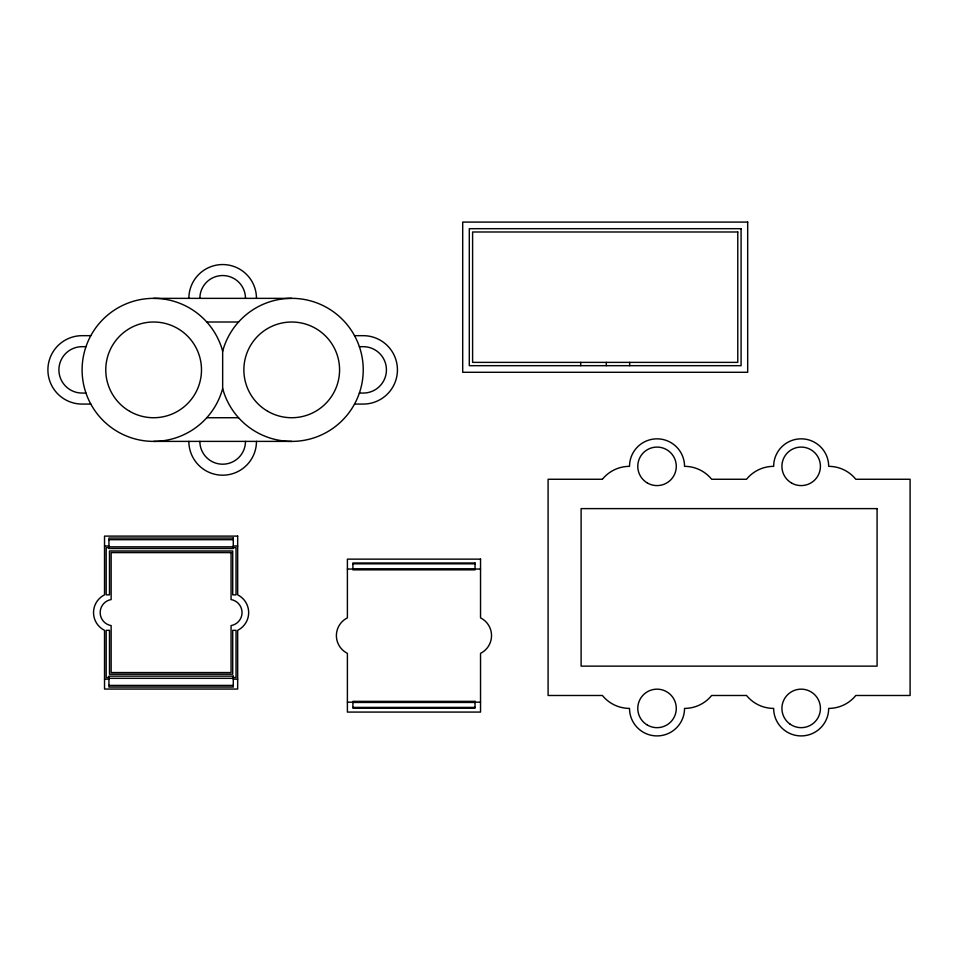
<?xml version="1.0" encoding="UTF-8"?>
<svg xmlns="http://www.w3.org/2000/svg" width="958" height="958" viewBox="0 0 958 958"><rect width="100%" height="100%" fill="white"/><g stroke="black" fill="none" stroke-linecap="round" stroke-linejoin="round"><path stroke-width="1.44" d="M153.627 298.357L291.711 298.357M206.772 322.008L238.566 322.008M90.806 335.671L82.101 335.671A34.201 34.201 0 0 0 47.9 369.872A34.201 34.201 0 0 0 82.101 404.072L90.806 404.072M354.52 335.671L363.238 335.671A34.201 34.201 0 0 1 397.438 369.872A34.201 34.201 0 0 1 363.238 404.072L354.52 404.072M85.969 346.676L82.101 346.676A23.196 23.196 0 0 0 58.905 369.872A23.196 23.196 0 0 0 82.101 393.067L85.969 393.067M359.37 346.676L363.238 346.676A23.196 23.196 0 0 1 386.433 369.872A23.196 23.196 0 0 1 363.238 393.067L359.37 393.067M206.772 417.736L238.566 417.736M153.627 441.387L291.711 441.387M108.937 539.689L233.273 539.689M104.53 546.012L108.937 546.012M233.273 546.012L237.668 546.012M108.937 546.838L233.273 546.838M108.937 547.665L106.182 547.665L106.182 594.846L109.487 594.846L109.487 550.97L232.722 550.97L232.722 594.846L236.027 594.846L236.027 547.665L233.273 547.665M352.903 563.807L475.036 563.807M352.903 568.765L475.036 568.765M347.395 569.04L352.903 569.04M475.036 569.04L480.533 569.04M108.937 677.498L106.182 677.498L106.182 630.328L109.487 630.328L109.487 674.204L232.722 674.204L232.722 630.328L236.027 630.328L236.027 677.498L233.273 677.498M108.937 678.324L233.273 678.324M104.53 679.15L108.937 679.15M233.273 679.15L237.668 679.15M108.937 685.413L233.273 685.413M347.395 702.178L352.903 702.178M475.036 702.178L480.533 702.178M352.903 702.454L475.036 702.454M352.903 707.399L475.036 707.399M629.681 362.375L629.681 365.681M606.294 362.375L606.294 365.681M580.716 362.375L580.716 365.681M222.663 351.215L222.663 388.529A71.515 71.515 0 0 0 332.773 428.43A71.515 71.515 0 0 0 332.773 311.314A71.515 71.515 0 0 0 222.663 351.215A71.515 71.515 0 0 0 112.565 311.314A71.515 71.515 0 0 0 112.565 428.43A71.515 71.515 0 0 0 222.663 388.529M188.858 298.357A33.805 33.805 0 0 1 222.663 264.552A33.805 33.805 0 0 1 256.469 298.357M199.863 298.357A22.8 22.8 0 0 1 222.663 275.545A22.8 22.8 0 0 1 245.476 298.357M245.476 441.387A22.8 22.8 0 0 1 222.663 464.199A22.8 22.8 0 0 1 199.863 441.387M256.469 441.387A33.805 33.805 0 0 1 222.663 475.192A33.805 33.805 0 0 1 188.858 441.387M747.683 222.088L462.702 222.088L462.702 372.279L747.683 372.279L747.683 222.088M741.085 228.687L469.3 228.687L469.3 365.681L741.085 365.681L741.085 228.687M737.78 231.992L472.605 231.992L472.605 362.375L737.78 362.375L737.78 231.992M602.39 479.263L548.096 479.263L548.096 695.484L602.39 695.484A34.931 34.931 0 0 0 629.514 708.405A27.507 27.507 0 0 0 657.032 735.912A27.507 27.507 0 0 0 684.539 708.405A34.931 34.931 0 0 0 711.662 695.484L746.533 695.484A34.931 34.931 0 0 0 773.657 708.405A27.507 27.507 0 0 0 801.163 735.912A27.507 27.507 0 0 0 828.682 708.405A34.931 34.931 0 0 0 855.805 695.484L910.1 695.484L910.1 479.263L855.805 479.263A34.931 34.931 0 0 0 828.682 466.342A27.507 27.507 0 0 0 801.163 438.836A27.507 27.507 0 0 0 773.657 466.342A34.931 34.931 0 0 0 746.533 479.263L711.662 479.263A34.931 34.931 0 0 0 684.539 466.342A27.507 27.507 0 0 0 657.032 438.836A27.507 27.507 0 0 0 629.514 466.342A34.931 34.931 0 0 0 602.39 479.263M877.085 508.614L581.111 508.614L581.111 666.133L877.085 666.133L877.085 508.614M237.668 536.109L104.53 536.109L104.53 594.846A19.807 19.807 0 0 0 104.53 630.328L104.53 689.053L237.668 689.053L237.668 630.328A19.807 19.807 0 0 0 237.668 594.846L237.668 536.109M233.273 538.037L108.937 538.037L108.937 548.491L233.273 548.491L233.273 538.037M231.07 552.61L111.14 552.61L111.14 599.564A13.208 13.208 0 0 0 111.14 625.598L111.14 672.552L231.07 672.552L231.07 625.598A13.208 13.208 0 0 0 231.07 599.564L231.07 552.61M480.533 559.137L347.395 559.137L347.395 617.862A19.807 19.807 0 0 0 347.395 653.344L347.395 712.081L480.533 712.081L480.533 653.344A19.807 19.807 0 0 0 480.533 617.862L480.533 559.137M475.036 562.981L352.903 562.981L352.903 569.854L475.036 569.854L475.036 562.981M233.273 676.132L108.937 676.132L108.937 687.054L233.273 687.054L233.273 676.132M475.036 701.352L352.903 701.352L352.903 708.225L475.036 708.225L475.036 701.352M647.404 725.086A19.256 19.256 0 0 0 676.288 708.405A19.256 19.256 0 0 0 647.404 691.736A19.256 19.256 0 0 0 647.404 725.086M790.087 724.152A19.256 19.256 0 0 0 820.347 710.141A19.256 19.256 0 0 0 793.08 690.934A19.256 19.256 0 0 0 790.087 724.152M791.536 483.012A19.256 19.256 0 0 0 820.419 466.342A19.256 19.256 0 0 0 791.536 449.661A19.256 19.256 0 0 0 791.536 483.012M647.404 483.012A19.256 19.256 0 0 0 676.288 466.342A19.256 19.256 0 0 0 647.404 449.661A19.256 19.256 0 0 0 647.404 483.012M129.689 411.317A47.864 47.864 0 0 0 201.491 369.872A47.864 47.864 0 0 0 129.689 328.426A47.864 47.864 0 0 0 129.689 411.317M267.785 411.317A47.864 47.864 0 0 0 339.575 369.872A47.864 47.864 0 0 0 267.785 328.426A47.864 47.864 0 0 0 267.785 411.317"/></g></svg>
